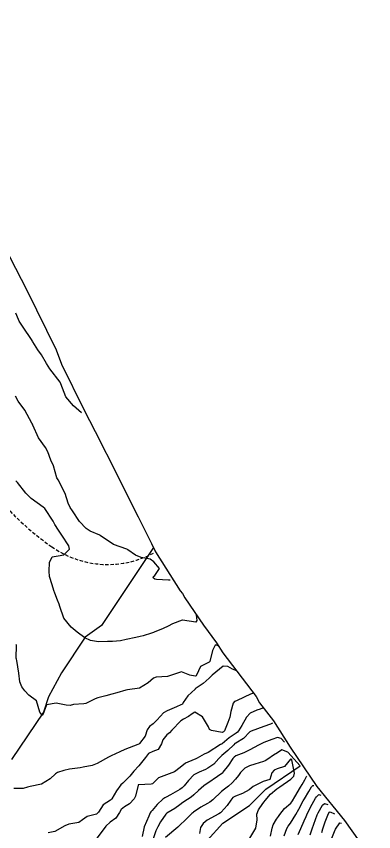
# Model space of a CAD drawing. Header units: metres. Extents: x 292545 to 299085, y 7450245 to 7463078.
# Drawn here: x 295405.2 to 295456.8, y 7462466 to 7462583.8 of the extents above; entities that cross this region are included whole.
import ezdxf

# ---------------------------------------------------------------- set-up
doc = ezdxf.new("R2010")
doc.units = ezdxf.units.M
doc.linetypes.add('DASHED', pattern=[0.75, 0.5, -0.25])
for name, color, linetype in [('Area', 45, 'Continuous'), ('Curvas de Nivel 1m', 11, 'Continuous'), ('Curvas de Nivel 5m', 15, 'Continuous'), ('Hidrografia', 140, 'Continuous'), ('Vias Secundárias', 230, 'DASHED')]:
    doc.layers.add(name, color=color, linetype=linetype)

msp = doc.modelspace()

# ---------------------------------------------------------------- linework, layer by layer
at = {"layer": 'Area'}
msp.add_polyline3d([(295402.58, 7462552.32, 687.45), (295406.74, 7462544.27, 687.26), (295410.99, 7462535.65, 686.75), (295411.78, 7462533.55, 683.72), (295415, 7462526.99, 686.77), (295416.64, 7462523.83, 686.41), (295419.83, 7462517.49, 686.79), (295420.34, 7462516.44, 683.64), (295422.83, 7462511.49, 685.63), (295424.74, 7462507.67, 686.34), (295425.33, 7462506.42, 682.91), (295428.9, 7462500.83, 682.54), (295429.23, 7462500.44, 682.56), (295429.55, 7462499.81, 682.51), (295432.27, 7462495.83, 681.68), (295434.16, 7462493.31, 681.36), (295435.07, 7462491.85, 681.66), (295439.85, 7462485.54, 682.06), (295440.33, 7462484.64, 681.95), (295442.36, 7462482, 689.44), (295444.78, 7462478.22, 686.27), (295448.61, 7462472.54, 680.87), (295452.62, 7462467.64, 681.63), (295456.83, 7462461.62, 685.28)], dxfattribs=at)
at = {"layer": 'Curvas de Nivel 1m', "flags": 128}
for points, elevation in [([(295414.65, 7462526.54), (295413.52, 7462527.55), (295412.41, 7462528.85), (295411.68, 7462530.74), (295411.56, 7462530.97), (295410.1, 7462532.87), (295409.59, 7462533.68), (295408.87, 7462534.89), (295408.36, 7462535.64), (295407.63, 7462536.8), (295407.57, 7462536.91), (295407.42, 7462537.13), (295406.21, 7462538.92), (295405.67, 7462539.79), (295405.32, 7462540.58), (295405.18, 7462540.94)], 684), ([(295427.42, 7462502.41), (295427.42, 7462502.39), (295427.38, 7462502.37), (295427.23, 7462502.34), (295425.49, 7462502.44), (295425.23, 7462502.49), (295425, 7462502.7), (295425.03, 7462502.9), (295425.24, 7462503.02), (295425.91, 7462504.02), (295425.1, 7462505.01), (295424.58, 7462505.39), (295423.26, 7462505.64), (295422.47, 7462505.94), (295421.36, 7462506.75), (295421.27, 7462506.8), (295421.2, 7462506.82), (295419.29, 7462507.5), (295417.36, 7462508.79), (295417.3, 7462508.83), (295415.92, 7462509.42), (295415.31, 7462509.8), (295414.37, 7462510.83), (295413.35, 7462512.35), (295413.03, 7462512.84), (295412.74, 7462513.47), (295412.3, 7462514.85), (295411.39, 7462516.64), (295411.31, 7462516.78), (295411.26, 7462516.86), (295411.1, 7462517.16), (295410.59, 7462518.87), (295410.23, 7462519.68), (295409.8, 7462520.88), (295409.45, 7462521.54), (295408.43, 7462522.9), (295407.63, 7462524.77), (295407.57, 7462524.91), (295407.49, 7462525.04), (295406.45, 7462526.92), (295405.53, 7462528.24), (295405.14, 7462528.94)], 683), ([(295431.18, 7462497.27), (295431.28, 7462496.51), (295431.16, 7462496.29), (295429.24, 7462496.57), (295429.16, 7462496.56), (295427.8, 7462496.02), (295427.15, 7462495.7), (295426.46, 7462495.37), (295425.13, 7462494.83), (295425.04, 7462494.8), (295424.76, 7462494.7), (295423.53, 7462494.32), (295423.13, 7462494.22), (295422.48, 7462494.08), (295421.12, 7462493.76), (295420.3, 7462493.58), (295419.12, 7462493.48), (295418.42, 7462493.47), (295417.12, 7462493.44), (295415.93, 7462493.62), (295415.12, 7462494.02), (295414.03, 7462494.83), (295413.14, 7462495.56), (295412.1, 7462496.85), (295411.51, 7462498.53), (295411.42, 7462498.86), (295411.19, 7462499.47), (295410.81, 7462500.48), (295410.68, 7462500.87), (295410.41, 7462501.68), (295410.05, 7462502.88), (295410, 7462503.63), (295410.05, 7462504.88), (295410.42, 7462505.72), (295411.27, 7462505.87), (295412.1, 7462506.03), (295412.92, 7462506.84), (295412.84, 7462507.29), (295411.83, 7462508.85), (295411.31, 7462509.57), (295410.82, 7462510.37), (295410.56, 7462510.87), (295409.35, 7462512.7), (295409.14, 7462512.89), (295407.37, 7462514.15), (295406.61, 7462514.92), (295405.39, 7462516.46), (295405.18, 7462516.72)], 682), ([(295434.4, 7462492.86), (295434.21, 7462492.95), (295433.93, 7462492.96), (295433.54, 7462492.16), (295433.17, 7462490.61), (295433.08, 7462490.52), (295431.81, 7462489.89), (295431.26, 7462488.63), (295431.19, 7462488.5), (295431.06, 7462488.46), (295430.3, 7462488.64), (295429.07, 7462489.1), (295427.79, 7462488.67), (295427.06, 7462488.43), (295425.42, 7462488.33), (295425.06, 7462488.2), (295424.26, 7462487.5), (295423.04, 7462486.72), (295421.29, 7462486.49), (295421.04, 7462486.45), (295419.74, 7462486.06), (295419.03, 7462485.85), (295418.16, 7462485.65), (295417.02, 7462485.34), (295416.62, 7462485.21), (295415.84, 7462484.81), (295415.29, 7462484.54), (295415.01, 7462484.5), (295413.49, 7462484.36), (295413.01, 7462484.24), (295412.45, 7462484.29), (295411.01, 7462484.56), (295409.58, 7462484.32), (295409.08, 7462482.89), (295409.04, 7462482.84), (295408.99, 7462482.85), (295408.92, 7462482.89), (295408.62, 7462483.27), (295408.18, 7462484.9), (295407.03, 7462485.73), (295406.47, 7462486.35), (295406.05, 7462486.92), (295405.76, 7462487.64), (295405.62, 7462488.93), (295405.3, 7462490.72), (295405.26, 7462490.94), (295405.24, 7462491.08), (295405.25, 7462492.94), (295405.23, 7462493.06)], 681), ([(295439.39, 7462485.99), (295439.32, 7462485.97), (295439.03, 7462485.88), (295438.14, 7462485.43), (295437.02, 7462484.93), (295436.75, 7462484.83), (295436.53, 7462484.56), (295436.2, 7462483.37), (295436.04, 7462482.57), (295435.78, 7462481.78), (295435.29, 7462480.58), (295435.14, 7462480.41), (295434.97, 7462480.34), (295433.44, 7462480.6), (295433.13, 7462480.77), (295432.98, 7462481.16), (295432.11, 7462482.62), (295431, 7462483.26), (295430.61, 7462483.02), (295430.09, 7462482.64), (295429.36, 7462482.27), (295428.99, 7462482.02), (295427.71, 7462480.67), (295427.35, 7462480.29), (295426.96, 7462480), (295426.37, 7462479.26), (295426.19, 7462478.69), (295425.73, 7462477.9), (295424.93, 7462477.57), (295424.33, 7462477.3), (295423.88, 7462476.71), (295422.91, 7462475.5), (295422.22, 7462474.74), (295421.63, 7462474), (295420.88, 7462473.23), (295420.61, 7462473.02), (295420.32, 7462472.76), (295419.71, 7462471.92), (295419.04, 7462470.77), (295418.97, 7462470.65), (295418.85, 7462470.54), (295417.77, 7462469.86), (295417.11, 7462468.8), (295416.82, 7462468.53), (295415.45, 7462468.18), (295414.81, 7462467.71), (295414.28, 7462467.35), (295412.81, 7462467.08), (295412.26, 7462466.85), (295410.79, 7462466.03), (295409.82, 7462465.85)], 679), ([(295440.79, 7462483.83), (295440.42, 7462483.69), (295439.95, 7462483.58), (295439, 7462483.14), (295438.47, 7462482.54), (295437.79, 7462481.35), (295437.32, 7462480.56), (295437.16, 7462480.37), (295436.97, 7462480.23), (295435.99, 7462479.54), (295434.94, 7462478.71), (295434.87, 7462478.66), (295434.74, 7462478.58), (295432.93, 7462477.45), (295432.36, 7462477.18), (295431.35, 7462476.63), (295431.06, 7462476.49), (295430.92, 7462476.45), (295429.68, 7462475.88), (295428.9, 7462475.26), (295428.09, 7462474.66), (295426.9, 7462474.23), (295425.78, 7462473.8), (295424.88, 7462472.92), (295424.73, 7462472.85), (295422.87, 7462472.77), (295422.85, 7462472.76), (295422.84, 7462472.73), (295422.45, 7462471.14), (295422.26, 7462470.74), (295421.57, 7462470.02), (295420.84, 7462469.59), (295420.39, 7462469.19), (295420.14, 7462468.76), (295419.62, 7462467.96), (295418.81, 7462467.37), (295418.17, 7462466.78), (295416.78, 7462464.92)], 678), ([(295442.2, 7462481.68), (295441.92, 7462481.56), (295440.98, 7462481.22), (295439.15, 7462480.54), (295439.03, 7462480.49), (295438.97, 7462480.44), (295438.05, 7462479.46), (295436.95, 7462478.81), (295436.79, 7462478.72), (295436.62, 7462478.56), (295435.77, 7462477.73), (295434.93, 7462477.02), (295434.47, 7462476.59), (295433.73, 7462475.78), (295432.9, 7462475.16), (295432.53, 7462474.98), (295431.65, 7462474.62), (295431.14, 7462474.38), (295430.89, 7462474.2), (295430.12, 7462473.4), (295429.49, 7462472.64), (295429.19, 7462472.32), (295428.87, 7462472.09), (295427.5, 7462471.31), (295426.86, 7462470.98), (295426.66, 7462470.87), (295426.4, 7462470.68), (295425.58, 7462469.95), (295424.83, 7462469.06), (295424.67, 7462468.86), (295424.58, 7462468.7), (295424.35, 7462468.24), (295423.7, 7462466.72), (295423.39, 7462465.32)], 677), ([(295443.97, 7462478.94), (295443.47, 7462479.46), (295442.96, 7462479.6), (295442.14, 7462479.31), (295440.95, 7462478.87), (295440.7, 7462478.76), (295440.19, 7462478.52), (295438.94, 7462477.85), (295438.07, 7462477.41), (295436.93, 7462476.94), (295436.7, 7462476.79), (295436.49, 7462476.56), (295435.85, 7462475.63), (295435.07, 7462474.58), (295434.99, 7462474.48), (295434.89, 7462474.4), (295434.27, 7462473.97), (295432.88, 7462473.01), (295432.63, 7462472.86), (295432.3, 7462472.62), (295431.54, 7462471.95), (295430.86, 7462471.34), (295430.48, 7462471.01), (295429.97, 7462470.64), (295429.29, 7462470.2), (295428.84, 7462469.87), (295428.12, 7462469.37), (295426.97, 7462468.68), (295426.82, 7462468.55), (295426.07, 7462467.43), (295425.65, 7462466.69), (295425.39, 7462466.1), (295424.91, 7462464.7)], 676), ([(295438.79, 7462464.82), (295439.82, 7462466.52), (295439.99, 7462467.7), (295439.94, 7462468.52), (295440.18, 7462469.17), (295440.85, 7462470.07), (295441.02, 7462470.33), (295441.14, 7462470.51), (295441.93, 7462471.43), (295442.87, 7462472.21), (295443.29, 7462472.48), (295444.88, 7462473.58), (295445.3, 7462474.04), (295445.41, 7462474.45), (295444.99, 7462476.39), (295444.9, 7462476.5), (295444.86, 7462476.52), (295444.8, 7462476.46), (295443.94, 7462475.44), (295442.9, 7462475.07), (295442.48, 7462474.91), (295442.14, 7462474.5), (295441.85, 7462473.53), (295440.88, 7462473.27), (295439.43, 7462472.53), (295438.87, 7462472.07), (295437.9, 7462471.52), (295436.86, 7462471.13), (295436.49, 7462470.93), (295436.19, 7462470.57), (295435.66, 7462469.76), (295434.83, 7462468.8), (295434.7, 7462468.7), (295434.46, 7462468.59), (295432.81, 7462467.68), (295432.22, 7462467.2), (295431.85, 7462466.62), (295431.7, 7462465.72)], 674), ([(295443.89, 7462465.39), (295444.31, 7462466.47), (295444.49, 7462466.79), (295444.81, 7462467.22), (295445.58, 7462468.46), (295446.03, 7462469.26), (295446.67, 7462470.44), (295446.86, 7462470.76), (295447.48, 7462471.82), (295447.84, 7462472.5), (295448.03, 7462472.69), (295448.2, 7462472.66)], 676), ([(295445.95, 7462465.61), (295446.3, 7462466.45), (295446.81, 7462467.58), (295447.07, 7462468.19), (295447.18, 7462468.44), (295447.73, 7462469.55), (295448.21, 7462470.43), (295448.44, 7462470.84), (295448.55, 7462471.04), (295448.9, 7462471.35), (295449.19, 7462471.3)], 677), ([(295447.66, 7462465.56), (295447.94, 7462466.43), (295448.17, 7462467.07), (295448.67, 7462468.42), (295448.72, 7462468.53), (295448.83, 7462468.74), (295449.42, 7462469.83), (295449.74, 7462470.05), (295450.19, 7462469.94)], 678), ([(295449.35, 7462465.86), (295449.51, 7462466.41), (295449.84, 7462467.44), (295450.21, 7462468.4), (295450.41, 7462468.82), (295450.53, 7462468.85), (295451.19, 7462468.57)], 679)]:
    msp.add_lwpolyline(points, dxfattribs=dict(at, elevation=elevation))
at = {"layer": 'Curvas de Nivel 5m', "flags": 128}
for points, elevation in [([(295437.05, 7462489.24), (295436.46, 7462489.49), (295435.76, 7462489.89), (295435.08, 7462489.94), (295433.5, 7462488.6), (295433.06, 7462488.17), (295432.23, 7462487.43), (295431.08, 7462486.63), (295431.06, 7462486.61), (295431.04, 7462486.6), (295430.02, 7462485.64), (295429.35, 7462484.65), (295429.21, 7462484.45), (295429.01, 7462484.32), (295428.37, 7462484.02), (295427, 7462483.48), (295426.5, 7462483.19), (295426.04, 7462482.69), (295425.55, 7462482.13), (295424.98, 7462481.6), (295424.47, 7462481.21), (295424.15, 7462480.71), (295423.85, 7462479.82), (295423, 7462478.72), (295422.97, 7462478.69), (295422.94, 7462478.67), (295422.8, 7462478.58), (295420.93, 7462477.86), (295420.17, 7462477.52), (295418.92, 7462476.97), (295418.55, 7462476.78), (295416.91, 7462475.84), (295416.17, 7462475.55), (295414.91, 7462475.3), (295414.48, 7462475.25), (295412.9, 7462475.03), (295412.1, 7462474.85), (295411.2, 7462474.57), (295410.9, 7462474.35), (295410.13, 7462473.64), (295408.87, 7462472.89), (295407.26, 7462472.51), (295406.87, 7462472.43), (295406.21, 7462472.26), (295404.87, 7462472.25)], 680), ([(295446.2, 7462475.51), (295444.44, 7462477.47), (295443.59, 7462477.83), (295442.93, 7462477.4), (295442.37, 7462477.05), (295441.56, 7462476.5), (295441.17, 7462476.25), (295440.92, 7462476.13), (295439.69, 7462475.75), (295438.91, 7462475.51), (295438.25, 7462475.2), (295437.62, 7462474.55), (295437.32, 7462474.13), (295436.88, 7462473.59), (295436.41, 7462473.04), (295435.85, 7462472.57), (295435.29, 7462472.16), (295434.87, 7462471.79), (295433.6, 7462470.6), (295433.18, 7462470.27), (295432.85, 7462470.09), (295431.9, 7462469.56), (295430.83, 7462468.8), (295430.72, 7462468.73), (295430.6, 7462468.63), (295429.69, 7462467.76), (295428.81, 7462466.88), (295428.55, 7462466.65), (295426.79, 7462465.15)], 675), ([(295441.94, 7462465.35), (295442.16, 7462466.5), (295442.3, 7462467), (295442.82, 7462467.83), (295443.1, 7462468.21), (295443.28, 7462468.49), (295443.95, 7462469.37), (295444.85, 7462470.11), (295445, 7462470.31), (295445.09, 7462470.47), (295445.44, 7462471.04), (295446.25, 7462472.45), (295446.49, 7462472.83), (295446.88, 7462473.51), (295447.12, 7462473.98), (295447.16, 7462474.03), (295447.2, 7462474.02)], 675), ([(295450.78, 7462465.06), (295451.17, 7462466.01), (295451.34, 7462466.38), (295451.93, 7462467.26), (295452.18, 7462467.21)], 680)]:
    msp.add_lwpolyline(points, dxfattribs=dict(at, elevation=elevation))
at = {"layer": 'Hidrografia', "elevation": 684.62}
msp.add_lwpolyline([(295425.04, 7462507.05), (295417.55, 7462495.78), (295415.17, 7462494.09), (295411.77, 7462488.95), (295409.87, 7462485.48), (295409.16, 7462483.27), (295404.57, 7462476.45)], dxfattribs=at)
at = {"layer": 'Hidrografia'}
msp.add_lwpolyline([(295403.54, 7462418.05), (295406.6, 7462419.94), (295421.71, 7462432), (295423.82, 7462442.69), (295426.18, 7462448.34), (295428.66, 7462454.98), (295430.73, 7462460.9), (295432.81, 7462464.74), (295435.03, 7462467.25), (295438.88, 7462469.77), (295441.25, 7462472.13), (295446.2, 7462475.51)], dxfattribs=at)
at = {"layer": 'Vias Secundárias', "elevation": 686.74}
msp.add_lwpolyline([(295387, 7462583.83), (295350.9, 7462569.57, -0.151309), (295324.67, 7462570.82, 1.667006), (295324.74, 7462567.07), (295347, 7462564.29, -0.181193), (295366, 7462554.33, 0.040779), (295382.57, 7462538.6, -0.091536), (295397.95, 7462520.7, 0.107613), (295410.35, 7462507.18, 0.28967), (295425.33, 7462506.42, 9.307604)], format="xyb", dxfattribs=at)

doc.saveas('drawing.dxf')
